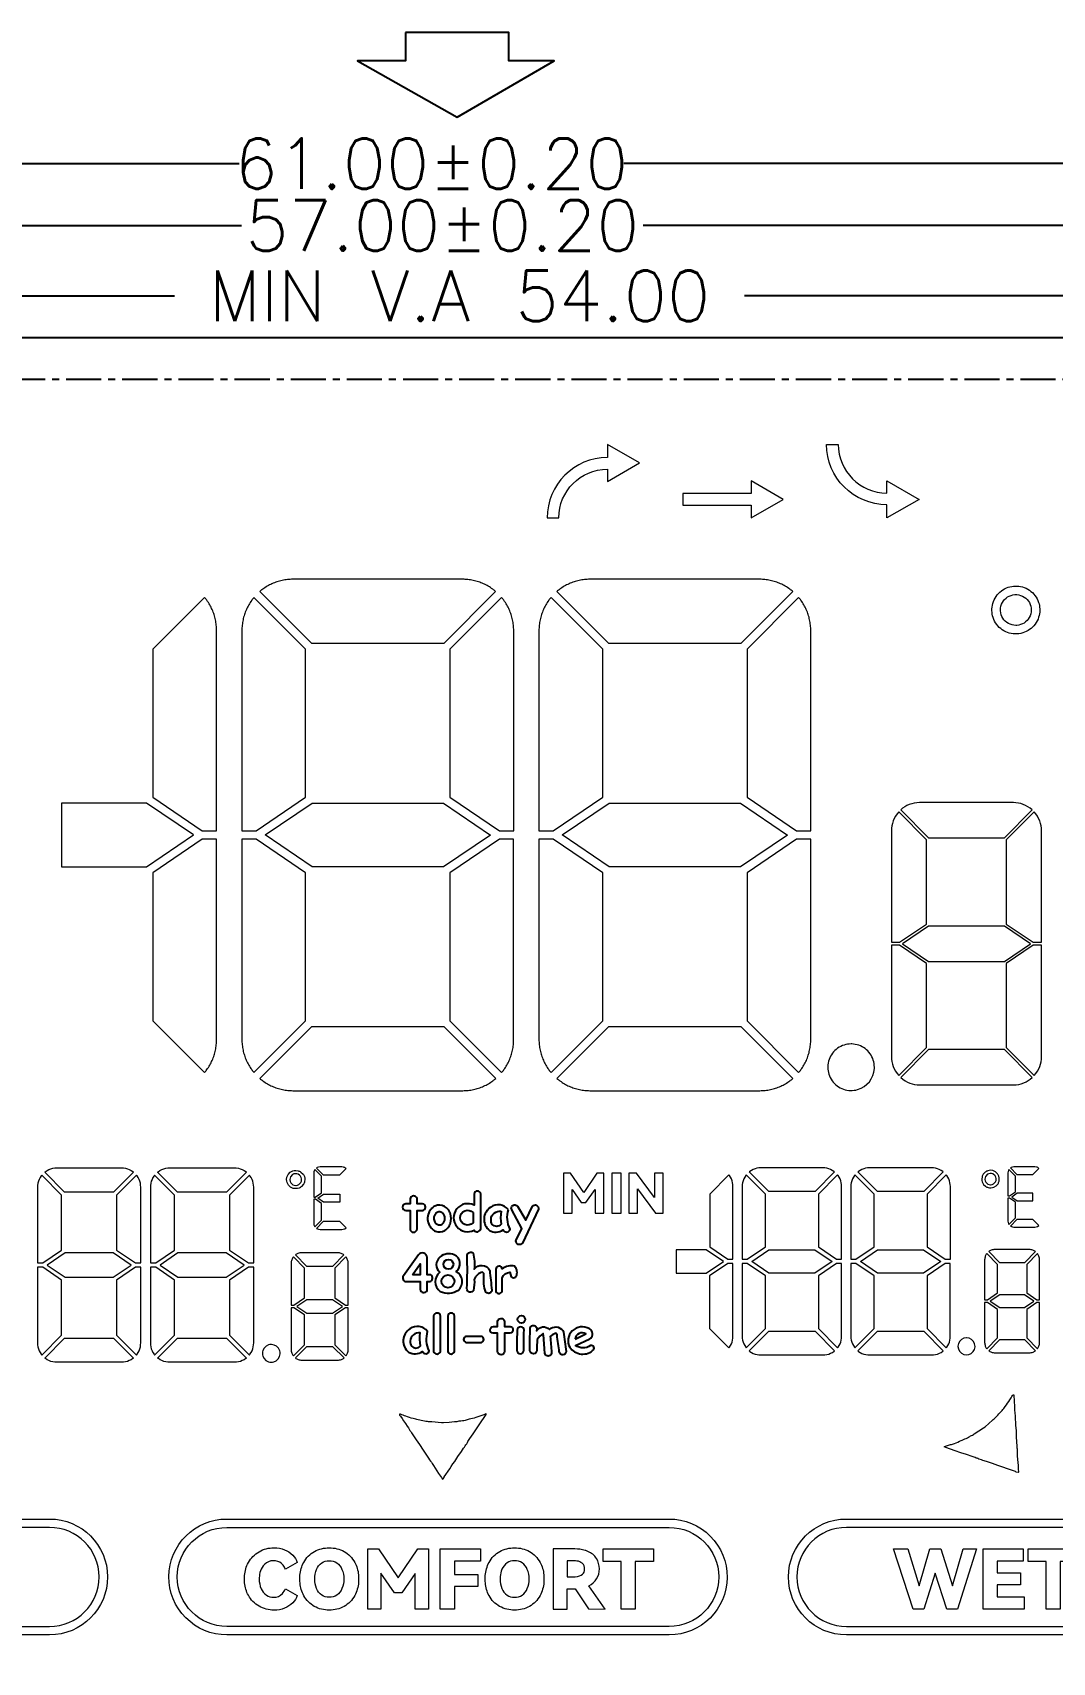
# Model space of a CAD drawing. Header units: millimetres. Extents: x 426 to 1899, y -1707 to -647.
# Drawn here: x 548.6 to 584.9, y -822.8 to -764.8 of the extents above; entities that cross this region are included whole.
import ezdxf

# ---------------------------------------------------------------- set-up
doc = ezdxf.new("R2010")
doc.units = ezdxf.units.MM
doc.linetypes.add('CENTER', pattern=[2, 1.25, -0.25, 0.25, -0.25])
for name, color, linetype in [('dim', 4, 'Continuous'), ('SPEC', 2, 'Continuous'), ('SY', 5, 'Continuous')]:
    doc.layers.add(name, color=color, linetype=linetype)
doc.styles.get("Standard").update_dxf_attribs({"font": 'txt', "bigfont": 'AllInOneBig.shx'})
doc.dimstyles.new('LCDDIM', dxfattribs={"dimtxt": 1.8, "dimasz": 1.5, "dimexe": 0.3175, "dimexo": 0.3175, "dimgap": 0.254, "dimtad": 0, "dimzin": 0, "dimdsep": 46, "dimtxsty": 'Standard', "dimcen": 0.09, "dimadec": 0, "dimazin": 0, "dimtfac": 1, "dimtofl": 0, "dimtmove": 0, "dimatfit": 0, "dimfxl": 1, "dimtolj": 1, "dimtzin": 0, "dimarcsym": 0})

# ---------------------------------------------------------------- blocks, each defined once
blk = doc.blocks.new('*D34')
at = {"layer": 'DEFPOINTS', "color": 0, "ltscale": 0.5}
for p in [(536.009, -774.14), (536.009, -778.118), (590.009, -778.118)]:
    blk.add_point(p, dxfattribs=at)
at = {"layer": 'dim', "color": 0, "lineweight": -2, "ltscale": 0.5}
for p, q in [((536.009, -777.8), (536.009, -773.823)), ((537.509, -774.14), (553.62, -774.14)), ((588.509, -774.14), (573.928, -774.14)), ((590.009, -777.8), (590.009, -773.823))]:
    blk.add_line(p, q, dxfattribs=at)
at = {"layer": 'dim', "color": 0, "ltscale": 0.5}
for points in [[(537.509, -773.89), (537.509, -774.39), (536.009, -774.14)], [(588.509, -773.89), (588.509, -774.39), (590.009, -774.14)]]:
    blk.add_solid(points, dxfattribs=at)
at = {"layer": 'dim', "color": 0, "ltscale": 0.5, "insert": (563.774, -774.14), "char_height": 1.8, "attachment_point": 5}
blk.add_mtext('\\A1;MIN V.A 54.00', dxfattribs=at)
blk = doc.blocks.new('*D35')
at = {"layer": 'DEFPOINTS', "color": 0, "ltscale": 0.5}
for p in [(534.509, -771.631), (534.509, -775.618), (591.509, -775.618)]:
    blk.add_point(p, dxfattribs=at)
at = {"layer": 'dim', "color": 0, "lineweight": -2, "ltscale": 0.5}
for p, q in [((534.509, -775.3), (534.509, -771.313)), ((591.509, -775.3), (591.509, -771.313)), ((536.009, -771.631), (556.01, -771.631)), ((590.009, -771.631), (570.318, -771.631))]:
    blk.add_line(p, q, dxfattribs=at)
at = {"layer": 'dim', "color": 0, "ltscale": 0.5}
for points in [[(536.009, -771.381), (536.009, -771.881), (534.509, -771.631)], [(590.009, -771.381), (590.009, -771.881), (591.509, -771.631)]]:
    blk.add_solid(points, dxfattribs=at)
at = {"layer": 'dim', "color": 0, "ltscale": 0.5, "insert": (563.164, -771.631), "char_height": 1.8, "attachment_point": 5}
blk.add_mtext('\\A1;57.00%%p0.20', dxfattribs=at)
blk = doc.blocks.new('*D36')
at = {"layer": 'DEFPOINTS', "color": 0, "ltscale": 0.5}
for p in [(532.509, -769.426), (593.509, -775.618), (532.509, -860.618)]:
    blk.add_point(p, dxfattribs=at)
at = {"layer": 'dim', "color": 0, "lineweight": -2, "ltscale": 0.5}
for p, q in [((532.509, -860.3), (532.509, -769.108)), ((534.009, -769.426), (555.918, -769.426)), ((592.009, -769.426), (569.626, -769.426)), ((593.509, -775.3), (593.509, -769.108))]:
    blk.add_line(p, q, dxfattribs=at)
at = {"layer": 'dim', "color": 0, "ltscale": 0.5}
for points in [[(534.009, -769.176), (534.009, -769.676), (532.509, -769.426)], [(592.009, -769.176), (592.009, -769.676), (593.509, -769.426)]]:
    blk.add_solid(points, dxfattribs=at)
at = {"layer": 'dim', "color": 0, "ltscale": 0.5, "insert": (562.772, -769.426), "char_height": 1.8, "attachment_point": 5}
blk.add_mtext('\\A1;61.00%%p0.20', dxfattribs=at)

msp = doc.modelspace()

# ---------------------------------------------------------------- linework, layer by layer
for points in [[(593.509, -775.618), (593.509, -860.618), (532.509, -860.618), (532.509, -775.618)], [(562.102, -809.036), (562.368, -808.637), (562.367, -809.036)]]:
    msp.add_lwpolyline(points, close=True)
at = {"linetype": 'CENTER'}
for points in [[(590.009, -858.118), (590.009, -778.118, 0.414214), (589.009, -777.118), (537.009, -777.118, 0.414214), (536.009, -778.118), (536.009, -858.118, 0.414214), (537.009, -859.118), (589.009, -859.118, 0.414214)], [(589.009, -777.118), (537.009, -777.118, 0.414214), (536.009, -778.118), (536.009, -858.118, 0.414214), (537.009, -859.118), (589.009, -859.118, 0.414214), (590.009, -858.118), (590.009, -778.118, 0.414214)]]:
    msp.add_lwpolyline(points, format="xyb", close=True, dxfattribs=at)
at = {"lineweight": 9}
for points in [[(566.894, -782.052), (567.309, -782.052, -0.413067), (569.041, -780.316), (569.041, -780.753), (570.186, -780.092), (569.041, -779.431), (569.041, -779.9, 0.41344)], [(578.996, -780.73), (580.142, -781.391), (578.996, -782.052), (578.996, -781.583, -0.413408), (576.849, -779.431), (577.265, -779.431, 0.413108), (578.996, -781.167)], [(563.886, -784.241), (557.835, -784.241, 0.027321), (557.643, -784.251, 0.026644), (557.454, -784.281, 0.027257), (557.269, -784.332, 0.028011), (557.09, -784.401, 0.025763), (556.92, -784.49, 0.027176), (556.76, -784.595, 0.018186), (556.661, -784.673), (558.501, -786.52), (563.221, -786.52), (565.059, -784.673, 0.017552), (564.955, -784.591, 0.026197), (564.795, -784.486, 0.025905), (564.624, -784.399, 0.026126), (564.445, -784.33, 0.025399), (564.26, -784.28, 0.027664), (564.071, -784.25, 0.025714)], [(574.469, -784.241), (568.418, -784.241, 0.027321), (568.227, -784.251, 0.026644), (568.037, -784.281, 0.027257), (567.852, -784.332, 0.028011), (567.674, -784.401, 0.025763), (567.503, -784.49, 0.027176), (567.343, -784.595, 0.018186), (567.244, -784.673), (569.084, -786.52), (573.804, -786.52), (575.643, -784.673, 0.017552), (575.539, -784.591, 0.026197), (575.378, -784.486, 0.025905), (575.208, -784.399, 0.026126), (575.029, -784.33, 0.025399), (574.844, -784.28, 0.027664), (574.654, -784.25, 0.025714)], [(583.36, -786.158, -0.08163), (583.11, -786.041, -0.080073), (582.911, -785.851, -0.081617), (582.783, -785.607, -0.150076), (582.771, -785.103, -0.081258), (582.887, -784.853, -0.080953), (583.077, -784.653, -0.080872), (583.32, -784.524, -0.151396), (583.825, -784.512, -0.081582), (584.074, -784.629, -0.079601), (584.272, -784.82, -0.080008), (584.401, -785.064, -0.136366), (584.423, -785.527, -0.081936), (584.319, -785.782, -0.083129), (584.139, -785.991, -0.082707), (583.902, -786.131, -0.082757), (583.633, -786.189, -0.081174)], [(583.327, -785.816, -0.125199), (583.128, -785.628, -0.126974), (583.045, -785.367), (583.044, -785.336, -0.126522), (583.112, -785.07, -0.126162), (583.299, -784.871, -0.126912), (583.559, -784.787, -0.126318), (583.828, -784.839, -0.125403), (584.038, -785.015, -0.126197), (584.137, -785.27), (584.141, -785.336, -0.127495), (584.072, -785.6, -0.126041), (583.884, -785.799, -0.127963), (583.624, -785.883), (583.592, -785.884, -0.126655)], [(552.849, -792.011), (554.608, -793.205), (555.118, -793.205), (555.118, -786.064, 0.025408), (555.108, -785.875, 0.026465), (555.078, -785.686, 0.027231), (555.029, -785.501, 0.026557), (554.96, -785.322, 0.028322), (554.873, -785.151, 0.027489), (554.769, -784.99, 0.019585), (554.687, -784.886), (552.849, -786.732)], [(556.019, -793.205), (556.53, -793.205), (558.289, -792.011), (558.289, -786.732), (556.449, -784.886, 0.017853), (556.368, -784.99, 0.02479), (556.263, -785.151, 0.02629), (556.177, -785.322, 0.026986), (556.108, -785.501, 0.026987), (556.059, -785.686, 0.02686), (556.029, -785.876, 0.025118), (556.019, -786.064)], [(563.432, -792.011), (565.191, -793.205), (565.702, -793.205), (565.702, -786.064, 0.025408), (565.692, -785.875, 0.026465), (565.662, -785.686, 0.027231), (565.612, -785.501, 0.026557), (565.543, -785.322, 0.028322), (565.457, -785.151, 0.027489), (565.352, -784.99, 0.019585), (565.271, -784.886), (563.432, -786.732)], [(566.602, -793.205), (567.113, -793.205), (568.872, -792.011), (568.872, -786.732), (567.033, -784.886, 0.017853), (566.951, -784.99, 0.02479), (566.847, -785.151, 0.02629), (566.76, -785.322, 0.026986), (566.692, -785.501, 0.026987), (566.642, -785.686, 0.02686), (566.612, -785.876, 0.025118), (566.602, -786.064)], [(574.016, -792.011), (575.774, -793.205), (576.285, -793.205), (576.285, -786.064, 0.025408), (576.275, -785.875, 0.026465), (576.245, -785.686, 0.027231), (576.196, -785.501, 0.026557), (576.127, -785.322, 0.028322), (576.04, -785.151, 0.027489), (575.935, -784.99, 0.019585), (575.854, -784.886), (574.016, -786.732)], [(583.504, -792.2), (580.163, -792.2, 0.094944), (579.792, -792.271, 0.088795), (579.491, -792.459), (580.485, -793.457), (583.182, -793.457), (584.176, -792.459, 0.095208), (583.853, -792.262, 0.088801)], [(579.224, -792.854, 0.089541), (579.161, -793.205), (579.161, -797.179), (579.453, -797.179), (580.414, -796.527), (580.414, -793.527), (579.42, -792.531, 0.095483)], [(583.253, -793.527), (583.253, -796.527), (584.213, -797.179), (584.506, -797.179), (584.506, -793.205, 0.089684), (584.442, -792.854, 0.09498), (584.246, -792.531)], [(552.848, -794.698), (552.848, -799.975), (554.688, -801.822, 0.019757), (554.769, -801.718, 0.027101), (554.874, -801.557, 0.026667), (554.961, -801.386, 0.025824), (555.029, -801.206, 0.025938), (555.078, -801.021, 0.028153), (555.108, -800.832, 0.026876), (555.118, -800.644), (555.118, -793.505), (554.608, -793.505)], [(556.019, -793.505), (556.019, -800.644, 0.02515), (556.029, -800.831, 0.024981), (556.059, -801.021, 0.025447), (556.108, -801.206, 0.026912), (556.176, -801.385, 0.025203), (556.263, -801.556, 0.026162), (556.367, -801.718, 0.017903), (556.449, -801.822), (558.289, -799.976), (558.289, -794.697), (556.53, -793.505)], [(563.431, -794.698), (563.431, -799.975), (565.271, -801.822, 0.019757), (565.353, -801.718, 0.027101), (565.457, -801.557, 0.026667), (565.544, -801.386, 0.025824), (565.613, -801.206, 0.025938), (565.662, -801.021, 0.028153), (565.691, -800.832, 0.026876), (565.701, -800.644), (565.701, -793.505), (565.191, -793.505)], [(566.602, -793.505), (566.602, -800.644, 0.02515), (566.613, -800.831, 0.024981), (566.642, -801.021, 0.025447), (566.692, -801.206, 0.026912), (566.76, -801.385, 0.025203), (566.846, -801.556, 0.026162), (566.951, -801.718, 0.017903), (567.033, -801.822), (568.872, -799.976), (568.872, -794.697), (567.113, -793.505)], [(574.015, -794.698), (574.015, -799.975), (575.854, -801.822, 0.019757), (575.936, -801.718, 0.027101), (576.041, -801.557, 0.026667), (576.128, -801.386, 0.025824), (576.196, -801.206, 0.025938), (576.245, -801.021, 0.028153), (576.275, -800.832, 0.026876), (576.285, -800.644), (576.285, -793.505), (575.775, -793.505)], [(580.414, -800.931), (580.414, -797.932), (579.453, -797.28), (579.161, -797.28), (579.161, -801.254, 0.088634), (579.224, -801.606, 0.095236), (579.421, -801.928)], [(583.252, -797.932), (583.252, -800.931), (584.246, -801.929, 0.094839), (584.443, -801.606, 0.089757), (584.506, -801.255), (584.506, -797.28), (584.214, -797.28)], [(563.22, -800.188), (558.501, -800.188), (556.661, -802.035, 0.01891), (556.765, -802.117, 0.026847), (556.926, -802.222, 0.026374), (557.096, -802.31, 0.026795), (557.275, -802.378, 0.026623), (557.461, -802.428, 0.027946), (557.65, -802.457, 0.025787), (557.835, -802.467), (563.886, -802.467, 0.026316), (564.077, -802.457, 0.026494), (564.267, -802.426, 0.027008), (564.452, -802.376, 0.025008), (564.63, -802.307, 0.02514), (564.801, -802.219, 0.025766), (564.961, -802.113, 0.017949), (565.06, -802.035)], [(573.803, -800.188), (569.085, -800.188), (567.244, -802.035, 0.01891), (567.349, -802.117, 0.026847), (567.509, -802.222, 0.026374), (567.68, -802.31, 0.026795), (567.859, -802.378, 0.026623), (568.044, -802.428, 0.027946), (568.233, -802.457, 0.025787), (568.418, -802.467), (574.469, -802.467, 0.026316), (574.661, -802.457, 0.026494), (574.85, -802.426, 0.027008), (575.035, -802.376, 0.025008), (575.214, -802.307, 0.02514), (575.384, -802.219, 0.025766), (575.544, -802.113, 0.017949), (575.643, -802.035)], [(577.047, -802.111, 0.076399), (577.225, -802.294, 0.077444), (577.45, -802.414, 0.07804), (577.701, -802.46, 0.077401), (577.954, -802.428, 0.318803), (578.551, -801.675), (578.552, -801.631, 0.077611), (578.513, -801.379, 0.078406), (578.399, -801.151, 0.076189), (578.221, -800.968, 0.077549), (577.996, -800.848, 0.07786), (577.745, -800.803), (577.723, -800.802, 0.076626), (577.471, -800.841, 0.077451), (577.243, -800.955, 0.077099), (577.06, -801.133, 0.15703), (576.894, -801.609), (576.894, -801.631, 0.077793), (576.933, -801.883, 0.07741)], [(583.182, -801.003), (580.485, -801.003), (579.491, -802, 0.094306), (579.814, -802.197, 0.089513), (580.163, -802.26), (583.504, -802.26, 0.095674), (583.875, -802.188, 0.089488), (584.176, -802)], [(557.953, -805.959, -0.082009), (557.849, -805.948, -0.081073), (557.754, -805.903), (557.679, -805.831, -0.081171), (557.63, -805.738, -0.079694), (557.613, -805.635), (557.625, -805.547, -0.078834), (557.669, -805.452), (557.741, -805.376, -0.083468), (557.834, -805.327, -0.079697), (557.937, -805.31), (558.026, -805.322, -0.080986), (558.12, -805.367), (558.196, -805.439, -0.083653), (558.244, -805.532, -0.082016), (558.261, -805.635), (558.253, -805.708, -0.082353), (558.213, -805.805), (558.145, -805.884, -0.078936), (558.055, -805.938, -0.082915)], [(557.924, -805.426, 0.128274), (557.826, -805.459), (557.754, -805.534, 0.125806), (557.729, -805.635), (557.729, -805.647, 0.12592), (557.761, -805.746), (557.836, -805.818, 0.129086), (557.937, -805.844), (557.949, -805.843, 0.126203), (558.048, -805.812), (558.12, -805.736, 0.126697), (558.146, -805.635), (558.144, -805.61, 0.257218), (558.027, -805.447, 0.127031)], [(558.62, -805.281), (558.604, -805.305, 0.117487), (558.58, -805.407), (558.58, -806.259), (558.635, -806.259), (558.858, -806.108), (558.858, -805.519)], [(558.802, -805.183, 0.120143), (558.701, -805.208), (558.677, -805.224), (558.914, -805.462), (559.509, -805.462), (559.728, -805.241, 0.116457), (559.637, -805.191), (559.58, -805.183)], [(582.957, -805.782, 0.079238), (582.995, -805.688), (583.003, -805.618, 0.080169), (582.987, -805.519, 0.082396), (582.94, -805.429), (582.867, -805.36, 0.085015), (582.776, -805.317), (582.691, -805.305, 0.08031), (582.591, -805.321, 0.082999), (582.503, -805.369), (582.433, -805.442, 0.081037), (582.39, -805.533), (582.379, -805.618, 0.16493), (582.442, -805.807), (582.515, -805.876, 0.083555), (582.606, -805.919, 0.081971), (582.706, -805.93, 0.08018), (582.805, -805.909), (582.891, -805.858)], [(582.867, -805.715, 0.12679), (582.892, -805.618), (582.89, -805.594, 0.126096), (582.854, -805.501), (582.777, -805.437, 0.129416), (582.679, -805.417, 0.130383), (582.584, -805.448), (582.515, -805.521, 0.12827), (582.49, -805.618), (582.491, -805.63, 0.12403), (582.521, -805.725), (582.594, -805.794, 0.126237), (582.691, -805.819), (582.703, -805.819, 0.12826), (582.798, -805.788)], [(583.347, -805.279), (583.333, -805.301, 0.11892), (583.309, -805.398), (583.309, -806.217), (583.362, -806.217), (583.577, -806.072), (583.577, -805.509)], [(583.633, -805.452), (584.203, -805.452), (584.415, -805.239, 0.117174), (584.327, -805.191), (584.271, -805.184), (583.523, -805.184, 0.11964), (583.426, -805.207), (583.404, -805.222)], [(558.636, -806.339), (558.58, -806.339), (558.58, -807.191, 0.117969), (558.604, -807.292), (558.621, -807.317), (558.858, -807.078), (558.858, -806.489)], [(583.363, -806.297), (583.309, -806.297), (583.309, -807.115, 0.119356), (583.333, -807.212), (583.348, -807.235), (583.577, -807.005), (583.577, -806.442)], [(557.797, -808.494, 0.089129), (557.773, -808.628), (557.773, -810.108), (557.875, -810.108), (558.25, -809.853), (558.25, -808.794), (557.852, -808.395, 0.073408)], [(559.425, -808.245), (558.154, -808.245, 0.0956), (558.013, -808.272, 0.06911), (557.923, -808.324), (558.32, -808.723), (559.259, -808.723), (559.656, -808.324, 0.075127), (559.558, -808.269, 0.08926)], [(559.727, -808.395), (559.329, -808.794), (559.329, -809.853), (559.704, -810.108), (559.806, -810.108), (559.806, -808.627, 0.089517), (559.782, -808.494, 0.073538)], [(582.504, -808.369, 0.08813), (582.481, -808.498), (582.481, -809.92), (582.578, -809.92), (582.939, -809.675), (582.939, -808.66), (582.555, -808.275, 0.072811)], [(582.847, -808.13, 0.095573), (582.712, -808.156, 0.067244), (582.626, -808.204), (583.01, -808.59), (583.907, -808.59), (584.291, -808.204, 0.073308), (584.197, -808.153, 0.089133), (584.07, -808.13)], [(584.362, -808.275), (583.978, -808.661), (583.978, -809.675), (584.339, -809.92), (584.436, -809.92), (584.436, -808.498, 0.088784), (584.413, -808.369, 0.071034)], [(557.773, -811.688, 0.090601), (557.798, -811.822, 0.076016), (557.852, -811.92), (558.25, -811.521), (558.25, -810.462), (557.875, -810.208), (557.773, -810.208)], [(559.806, -810.208), (559.704, -810.208), (559.329, -810.462), (559.329, -811.521), (559.727, -811.921, 0.072569), (559.782, -811.822, 0.088893), (559.806, -811.688)], [(582.481, -811.442, 0.088485), (582.504, -811.571, 0.07408), (582.556, -811.665), (582.939, -811.28), (582.939, -810.265), (582.578, -810.02), (582.481, -810.02)], [(584.436, -810.02), (584.339, -810.02), (583.978, -810.265), (583.978, -811.279), (584.362, -811.665, 0.071483), (584.413, -811.571, 0.090542), (584.436, -811.443)], [(583.009, -811.351), (582.626, -811.736, 0.072025), (582.72, -811.787, 0.091215), (582.847, -811.811), (584.07, -811.811, 0.095607), (584.206, -811.784, 0.067799), (584.291, -811.736), (583.908, -811.351)], [(556.81, -812.014), (556.877, -812.083), (556.963, -812.129, 0.078184), (557.058, -812.147, 0.076273), (557.155, -812.134), (557.242, -812.093), (557.314, -812.028), (557.361, -811.943, 0.078228), (557.381, -811.848), (557.382, -811.831, 0.076944), (557.367, -811.735), (557.324, -811.649), (557.256, -811.579), (557.17, -811.534, 0.07903), (557.075, -811.516), (557.067, -811.516, 0.075511), (556.971, -811.531), (556.884, -811.574), (556.815, -811.642), (556.769, -811.727, 0.078105), (556.751, -811.823), (556.751, -811.831, 0.07738), (556.766, -811.927)], [(559.259, -811.593), (558.32, -811.593), (557.923, -811.991, 0.073691), (558.022, -812.046, 0.090133), (558.155, -812.07), (559.425, -812.07, 0.095682), (559.566, -812.043, 0.070553), (559.657, -811.992)], [(583.258, -815.932), (583.167, -815.898), (583.06, -815.863), (582.953, -815.828), (582.763, -815.758), (582.552, -815.689), (582.419, -815.643, -0.012603), (582.233, -815.58), (582.209, -815.571), (582.184, -815.561, 0.016454), (582.037, -815.501), (581.837, -815.44), (581.636, -815.371), (581.436, -815.301), (581.266, -815.24), (581.095, -815.18), (581.038, -815.165), (581.047, -815.147), (581.123, -815.125), (581.267, -815.084, 0.0165), (581.411, -815.038, 0.016149), (581.641, -814.939), (581.674, -814.925), (581.779, -814.882, 0.053239), (581.949, -814.788), (581.977, -814.775, 0.024882), (582.111, -814.702), (582.276, -814.595), (582.441, -814.487), (582.495, -814.444), (582.759, -814.213, 0.01094), (582.875, -814.109), (582.95, -814.029, 0.010989), (583.1, -813.862, 0.016917), (583.214, -813.718, 0.014374), (583.378, -813.492, 0.009566), (583.478, -813.326), (583.513, -813.297), (583.525, -813.325), (583.525, -813.374), (583.53, -813.474), (583.535, -813.574), (583.54, -813.687), (583.545, -813.799), (583.548, -813.879, -0.012418), (583.57, -814.086), (583.581, -814.388), (583.598, -814.593), (583.604, -814.713), (583.609, -814.832), (583.615, -814.96), (583.631, -815.166, -0.009513), (583.636, -815.307, 0.012026), (583.642, -815.49), (583.664, -815.715), (583.672, -815.829), (583.679, -815.942), (583.685, -816.06), (583.672, -816.075), (583.603, -816.059), (583.58, -816.042)], [(563.133, -814.3), (562.783, -814.276, -0.009552), (562.628, -814.262, -0.01747), (562.52, -814.244, -0.010233), (562.299, -814.201, -0.016111), (562.122, -814.154, -0.012399), (561.855, -814.073, -0.008846), (561.674, -814.001), (561.629, -814), (561.636, -814.028), (561.666, -814.068), (561.723, -814.151), (561.779, -814.233), (561.843, -814.326), (561.906, -814.419), (561.952, -814.484, 0.010945), (562.06, -814.663), (562.233, -814.911), (562.343, -815.084), (562.478, -815.282), (562.55, -815.387), (562.662, -815.562), (562.702, -815.62), (562.743, -815.677, -0.013083), (562.849, -815.826), (562.967, -816.019), (563.029, -816.115), (563.092, -816.21), (563.125, -816.259), (563.158, -816.307), (563.177, -816.311), (563.222, -816.257), (563.231, -816.229), (563.422, -815.947), (563.473, -815.865), (563.538, -815.773), (563.602, -815.681), (563.711, -815.511), (563.838, -815.328), (563.917, -815.211, 0.012358), (564.027, -815.049), (564.041, -815.027), (564.054, -815.004, -0.016332), (564.136, -814.867), (564.197, -814.783), (564.259, -814.698), (564.377, -814.522), (564.494, -814.346), (564.694, -814.044), (564.73, -813.997), (564.712, -813.988), (564.639, -814.017), (564.499, -814.07, -0.017165), (564.356, -814.12, -0.016512), (564.113, -814.181), (564.078, -814.19), (563.968, -814.218, -0.052947), (563.776, -814.246), (563.746, -814.252, -0.025263), (563.595, -814.275), (563.398, -814.289), (563.202, -814.302)]]:
    msp.add_lwpolyline(points, format="xyb", close=True, dxfattribs=at)
for points in [[(574.159, -781.185), (571.731, -781.185), (571.731, -781.597), (574.159, -781.597), (574.159, -782.052), (575.304, -781.391), (574.159, -780.73)], [(552.616, -792.216), (549.597, -792.216), (549.597, -794.493), (552.615, -794.493), (554.294, -793.354)], [(563.198, -794.493), (558.522, -794.493), (556.843, -793.354), (558.522, -792.216), (563.199, -792.216), (564.878, -793.355)], [(573.782, -794.493), (569.106, -794.493), (567.426, -793.354), (569.105, -792.216), (573.783, -792.216), (575.461, -793.355)], [(583.182, -796.601), (580.485, -796.601), (579.558, -797.23), (580.485, -797.859), (583.182, -797.859), (584.109, -797.23)], [(548.734, -808.609), (548.923, -808.609), (549.597, -808.152), (549.597, -806.192), (548.887, -805.479), (548.867, -805.504), (548.827, -805.565), (548.794, -805.63), (548.768, -805.698), (548.749, -805.768), (548.738, -805.841), (548.734, -805.912)], [(551.447, -806.085), (549.703, -806.085), (548.993, -805.372), (549.016, -805.354), (549.077, -805.314), (549.142, -805.28), (549.209, -805.254), (549.28, -805.235), (549.352, -805.223), (549.424, -805.219), (551.725, -805.219), (551.795, -805.223), (551.868, -805.234), (551.938, -805.253), (552.006, -805.279), (552.071, -805.312), (552.132, -805.352), (552.157, -805.372)], [(551.553, -808.152), (552.227, -808.609), (552.416, -808.609), (552.416, -805.912), (552.412, -805.84), (552.401, -805.768), (552.382, -805.698), (552.356, -805.63), (552.323, -805.565), (552.283, -805.504), (552.263, -805.479), (551.553, -806.192)], [(552.758, -808.609), (552.947, -808.609), (553.621, -808.152), (553.621, -806.192), (552.911, -805.479), (552.891, -805.504), (552.851, -805.565), (552.818, -805.63), (552.792, -805.698), (552.773, -805.768), (552.762, -805.841), (552.758, -805.912)], [(555.471, -806.085), (553.727, -806.085), (553.017, -805.372), (553.04, -805.354), (553.101, -805.314), (553.166, -805.28), (553.233, -805.254), (553.304, -805.235), (553.376, -805.223), (553.449, -805.219), (555.749, -805.219), (555.82, -805.223), (555.892, -805.234), (555.962, -805.253), (556.03, -805.279), (556.095, -805.312), (556.156, -805.352), (556.181, -805.372)], [(555.577, -808.152), (556.251, -808.609), (556.44, -808.609), (556.44, -805.912), (556.436, -805.84), (556.425, -805.768), (556.406, -805.698), (556.38, -805.63), (556.347, -805.565), (556.307, -805.504), (556.287, -805.479), (555.577, -806.192)], [(568.198, -806.097), (567.729, -805.41), (567.472, -805.41), (567.472, -806.835), (567.784, -806.835), (567.784, -805.986), (568.109, -806.449), (568.278, -806.449), (568.599, -805.99), (568.599, -806.835), (568.915, -806.835), (568.915, -805.41), (568.664, -805.41)], [(569.193, -806.835), (569.526, -806.835), (569.526, -805.41), (569.193, -805.41)], [(569.807, -806.835), (570.11, -806.835), (570.11, -805.968), (570.757, -806.835), (571.023, -806.835), (571.023, -805.41), (570.72, -805.41), (570.72, -806.274), (570.073, -805.41), (569.807, -805.41)], [(572.684, -808.036), (573.333, -808.477), (573.514, -808.477), (573.514, -805.885), (573.51, -805.816), (573.5, -805.746), (573.481, -805.679), (573.456, -805.613), (573.424, -805.551), (573.386, -805.492), (573.368, -805.47), (572.684, -806.158)], [(573.843, -808.477), (574.024, -808.477), (574.674, -808.036), (574.674, -806.158), (573.989, -805.47), (573.971, -805.492), (573.933, -805.551), (573.901, -805.613), (573.876, -805.679), (573.858, -805.747), (573.847, -805.816), (573.843, -805.885)], [(576.722, -805.218), (574.508, -805.218), (574.438, -805.221), (574.369, -805.233), (574.301, -805.251), (574.236, -805.277), (574.173, -805.309), (574.115, -805.347), (574.095, -805.364), (574.78, -806.051), (576.45, -806.051), (577.135, -805.364), (577.113, -805.346), (577.054, -805.307), (576.992, -805.276), (576.927, -805.25), (576.859, -805.232), (576.79, -805.221)], [(576.556, -808.036), (577.206, -808.477), (577.386, -808.477), (577.386, -805.885), (577.382, -805.816), (577.372, -805.746), (577.354, -805.679), (577.328, -805.613), (577.297, -805.551), (577.258, -805.492), (577.241, -805.47), (576.556, -806.158)], [(577.716, -808.477), (577.896, -808.477), (578.546, -808.036), (578.546, -806.158), (577.861, -805.47), (577.843, -805.492), (577.805, -805.551), (577.774, -805.613), (577.748, -805.679), (577.73, -805.747), (577.719, -805.816), (577.716, -805.885)], [(580.594, -805.218), (578.38, -805.218), (578.31, -805.221), (578.241, -805.233), (578.173, -805.251), (578.108, -805.277), (578.045, -805.309), (577.987, -805.347), (577.967, -805.364), (578.652, -806.051), (580.322, -806.051), (581.007, -805.364), (580.985, -805.346), (580.927, -805.307), (580.864, -805.276), (580.799, -805.25), (580.731, -805.232), (580.662, -805.221)], [(580.428, -808.036), (581.078, -808.477), (581.259, -808.477), (581.259, -805.885), (581.255, -805.816), (581.244, -805.746), (581.226, -805.679), (581.201, -805.613), (581.169, -805.551), (581.131, -805.492), (581.113, -805.47), (580.428, -806.158)], [(551.432, -808.251), (549.718, -808.251), (549.079, -808.684), (549.718, -809.117), (551.432, -809.117), (552.071, -808.684)], [(555.457, -808.251), (553.742, -808.251), (553.104, -808.684), (553.742, -809.117), (555.456, -809.117), (556.095, -808.684)], [(572.563, -808.136), (571.494, -808.136), (571.494, -808.969), (572.562, -808.969), (573.177, -808.552)], [(576.434, -808.969), (574.795, -808.969), (574.181, -808.552), (574.795, -808.136), (576.435, -808.136), (577.049, -808.552)], [(580.307, -808.969), (578.668, -808.969), (578.053, -808.552), (578.667, -808.136), (580.307, -808.136), (580.921, -808.552)], [(548.734, -808.759), (548.734, -811.456), (548.738, -811.527), (548.749, -811.599), (548.768, -811.67), (548.794, -811.738), (548.827, -811.803), (548.866, -811.864), (548.887, -811.889), (549.597, -811.177), (549.597, -809.217), (548.923, -808.759)], [(551.553, -809.217), (551.553, -811.176), (552.263, -811.889), (552.283, -811.864), (552.323, -811.803), (552.356, -811.738), (552.382, -811.67), (552.401, -811.599), (552.412, -811.528), (552.416, -811.456), (552.416, -808.759), (552.227, -808.759)], [(552.758, -808.759), (552.758, -811.456), (552.762, -811.527), (552.774, -811.599), (552.792, -811.67), (552.818, -811.738), (552.851, -811.803), (552.891, -811.864), (552.911, -811.889), (553.621, -811.177), (553.621, -809.217), (552.947, -808.759)], [(555.577, -809.217), (555.577, -811.176), (556.287, -811.889), (556.307, -811.864), (556.347, -811.803), (556.38, -811.738), (556.406, -811.67), (556.425, -811.599), (556.436, -811.528), (556.44, -811.456), (556.44, -808.759), (556.252, -808.759)], [(572.683, -809.068), (572.683, -810.946), (573.369, -811.634), (573.386, -811.612), (573.424, -811.553), (573.456, -811.491), (573.481, -811.425), (573.499, -811.358), (573.51, -811.288), (573.514, -811.219), (573.514, -808.627), (573.333, -808.627)], [(573.844, -808.627), (573.844, -811.219), (573.847, -811.288), (573.858, -811.357), (573.876, -811.425), (573.901, -811.491), (573.933, -811.553), (573.971, -811.612), (573.989, -811.634), (574.674, -810.946), (574.674, -809.068), (574.024, -808.627)], [(576.556, -809.068), (576.556, -810.946), (577.241, -811.634), (577.259, -811.612), (577.297, -811.553), (577.329, -811.491), (577.354, -811.425), (577.372, -811.358), (577.383, -811.288), (577.386, -811.219), (577.386, -808.627), (577.206, -808.627)], [(577.716, -808.627), (577.716, -811.219), (577.719, -811.288), (577.73, -811.357), (577.748, -811.425), (577.773, -811.491), (577.805, -811.553), (577.843, -811.612), (577.861, -811.634), (578.546, -810.946), (578.546, -809.068), (577.896, -808.627)], [(580.428, -809.068), (580.428, -810.946), (581.113, -811.634), (581.131, -811.612), (581.169, -811.553), (581.201, -811.491), (581.226, -811.425), (581.244, -811.358), (581.255, -811.288), (581.258, -811.219), (581.258, -808.627), (581.078, -808.627)], [(583.896, -809.74), (583.021, -809.74), (582.682, -809.97), (583.022, -810.2), (583.896, -810.2), (584.235, -809.97)], [(559.247, -809.919), (558.331, -809.919), (557.979, -810.158), (558.332, -810.397), (559.247, -810.397), (559.6, -810.158)], [(551.725, -812.149), (549.425, -812.149), (549.354, -812.145), (549.282, -812.134), (549.212, -812.116), (549.144, -812.089), (549.079, -812.056), (549.018, -812.016), (548.993, -811.996), (549.703, -811.283), (551.447, -811.283), (552.157, -811.996), (552.134, -812.015), (552.073, -812.055), (552.008, -812.088), (551.941, -812.115), (551.87, -812.133), (551.798, -812.145)], [(555.749, -812.149), (553.449, -812.149), (553.379, -812.145), (553.307, -812.134), (553.236, -812.116), (553.168, -812.089), (553.103, -812.056), (553.042, -812.016), (553.017, -811.996), (553.727, -811.283), (555.471, -811.283), (556.181, -811.996), (556.158, -812.015), (556.097, -812.055), (556.033, -812.088), (555.965, -812.115), (555.894, -812.133), (555.822, -812.145)], [(576.45, -811.052), (574.78, -811.052), (574.094, -811.74), (574.116, -811.758), (574.175, -811.797), (574.238, -811.829), (574.303, -811.854), (574.371, -811.872), (574.44, -811.883), (574.508, -811.886), (576.722, -811.886), (576.792, -811.882), (576.861, -811.872), (576.929, -811.853), (576.994, -811.828), (577.056, -811.795), (577.115, -811.757), (577.135, -811.74)], [(580.322, -811.052), (578.652, -811.052), (577.967, -811.74), (577.989, -811.758), (578.048, -811.797), (578.11, -811.829), (578.175, -811.854), (578.243, -811.872), (578.313, -811.883), (578.38, -811.886), (580.594, -811.886), (580.664, -811.882), (580.733, -811.872), (580.801, -811.853), (580.867, -811.828), (580.929, -811.795), (580.988, -811.757), (581.008, -811.74)], [(581.587, -811.756), (581.653, -811.823), (581.735, -811.867), (581.827, -811.884), (581.919, -811.872), (582.004, -811.832), (582.072, -811.769), (582.118, -811.688), (582.138, -811.597), (582.138, -811.58), (582.124, -811.488), (582.082, -811.404), (582.017, -811.338), (581.934, -811.294), (581.843, -811.277), (581.835, -811.277), (581.743, -811.292), (581.659, -811.333), (581.592, -811.398), (581.548, -811.481), (581.531, -811.572), (581.531, -811.58), (581.545, -811.673)]]:
    msp.add_lwpolyline(points, close=True, dxfattribs=at)
at = {"color": 3, "lineweight": 9}
for points in [[(559.508, -806.159), (559.508, -806.438), (558.925, -806.438), (558.719, -806.299), (558.925, -806.159)], [(583.644, -806.391), (584.203, -806.391), (584.203, -806.123), (583.644, -806.123), (583.446, -806.257)]]:
    msp.add_lwpolyline(points, close=True, dxfattribs=at)
for points in [[(562.259, -807.392), (562.259, -806.739), (562.452, -806.739, 0.367048), (562.559, -806.631), (562.559, -806.612, 0.350394), (562.458, -806.505), (562.259, -806.505), (562.259, -806.308, 0.788369), (562.01, -806.328), (562.01, -806.505), (561.865, -806.505, 0.991984), (561.855, -806.739), (562.01, -806.739), (562.01, -807.389, 1)], [(564.527, -806.151, 0.900928), (564.291, -806.151), (564.291, -806.549, 1.636753), (564.292, -807.441), (564.292, -807.443, 0.681576), (564.527, -807.387)], [(562.897, -806.58, 0.105112), (562.759, -806.685, 0.085807), (562.673, -806.827, 0.221046), (562.701, -807.28, 0.08066), (562.793, -807.397, 0.085831), (562.91, -807.473, 0.241319), (563.247, -807.449, 0.094833), (563.369, -807.34, 0.086303), (563.447, -807.189, 0.154375), (563.448, -806.862, 0.097654), (563.357, -806.693, 0.09144), (563.239, -806.594, 0.243816)], [(562.972, -806.81, 0.115871), (562.902, -806.872, 0.105998), (562.861, -806.966, 0.1529), (562.876, -807.124, 0.134878), (562.949, -807.216, 0.158408), (563.055, -807.251, 0.143414), (563.151, -807.223, 0.111414), (563.216, -807.156, 0.107898), (563.252, -807.055, 0.123391), (563.237, -806.927, 0.110702), (563.182, -806.842, 0.11716), (563.106, -806.797, 0.199405)], [(564.253, -806.811), (564.253, -807.179, -2.472369)], [(565.513, -806.712, 0.413992), (564.883, -806.621, 0.514755), (564.836, -807.45, 0.275359), (565.325, -807.428, 0.749237), (565.573, -807.398, -0.191097)], [(565.25, -806.761, 0.066691), (565.255, -807.23, -0.446838), (564.936, -807.235, -0.151044), (564.894, -807.057, -0.450567)], [(566.582, -806.693), (566.013, -807.899, -0.788186), (565.783, -807.816), (565.992, -807.378), (565.63, -806.717, -0.938973), (565.833, -806.589), (566.13, -807.088), (566.368, -806.586, -0.807874)], [(562.75, -809.036), (562.615, -809.036), (562.615, -808.419, 0.729717), (562.307, -808.32), (561.775, -809.065, 0.609951), (561.881, -809.271), (562.367, -809.271), (562.367, -809.544, 0.754649), (562.615, -809.584), (562.615, -809.271), (562.717, -809.271, 0.652918)], [(563.733, -809.573, 0.528266), (563.654, -808.917, 0.56878), (563.581, -808.315, 0.273782), (563.079, -808.395, 0.475766), (563.07, -808.937, 0.503083), (563.084, -809.62, 0.264434)], [(564.268, -809.585, -0.802419), (564.036, -809.519, 0.017782), (564.044, -808.331, -0.582383), (564.256, -808.255, -0.099963), (564.292, -808.825, -0.553731), (564.849, -808.873, 0.014353), (564.929, -809.577, -0.634052), (564.714, -809.654, -0.100112), (564.643, -809.351), (564.635, -808.985), (564.589, -808.936, 0.272456), (564.299, -809.198, -0.067866)], [(565.791, -809.091, 0.298532), (565.739, -808.726, 0.223775), (565.295, -808.819, 0.936168), (565.064, -808.834), (565.071, -809.628, 0.798724), (565.296, -809.579), (565.295, -809.133, -0.249831), (565.562, -808.933), (565.607, -809.097, 0.41567)], [(561.959, -811.787, 0.275359), (562.448, -811.764, 0.749237), (562.696, -811.735, -0.191097), (562.636, -811.049, 0.413992), (562.007, -810.958, 0.514755)], [(563.094, -810.504, 0.91238), (562.85, -810.504), (562.85, -811.764, 0.732313), (563.094, -811.764)], [(563.35, -811.764, 0.732313), (563.594, -811.764), (563.594, -810.504, 0.91238), (563.35, -810.504)], [(565.375, -811.76, -0.985324), (565.127, -811.76), (565.127, -811.107), (564.972, -811.107, -0.991984), (564.981, -810.873), (565.127, -810.873), (565.127, -810.696, -0.788369), (565.375, -810.676), (565.375, -810.873), (565.575, -810.873, -0.895378), (565.568, -811.107), (565.375, -811.107)], [(565.812, -811.399), (565.818, -811.719, 0.995214), (566.064, -811.719, -0.030251), (566.074, -811.007, 0.983943), (565.83, -811.005)], [(566.534, -811.338, -0.001632), (566.527, -811.728, -0.981298), (566.28, -811.728, -0.017879), (566.293, -810.933, -0.670804), (566.487, -810.87, -0.274275), (566.518, -811.03, -0.515787), (566.972, -810.979, -0.457509), (567.447, -811.017, -0.114733), (567.471, -811.071, -0.016393), (567.57, -811.767, -0.87868), (567.327, -811.784, -0.002298), (567.245, -811.175), (567.204, -811.115, 0.083253), (567.005, -811.225, -0.004413), (567.052, -811.794, -1.068909), (566.808, -811.794, 0.004029), (566.756, -811.122, 0.088987)], [(568.458, -810.996, 0.752915), (567.666, -811.55, 0.476585), (568.515, -811.733, 0.888189), (568.438, -811.551, -0.323246), (567.904, -811.548), (568.41, -811.315, 0.471088)], [(562.017, -811.394, 0.151044), (562.06, -811.572, 0.446838), (562.379, -811.567, -0.066691), (562.373, -811.097, 0.450567)], [(564.002, -811.439), (564.553, -811.439, 0.763453), (564.553, -811.223), (564.002, -811.223, 0.766934)], [(567.887, -811.323), (568.277, -811.137, 0.546359)]]:
    msp.add_lwpolyline(points, format="xyb", close=True)
at = {"color": 1, "lineweight": 9}
for points in [[(558.914, -807.135), (558.676, -807.375, 0.092798), (558.747, -807.407), (558.802, -807.414), (559.58, -807.414, 0.120126), (559.681, -807.389), (559.728, -807.356), (559.508, -807.135)], [(583.403, -807.293, 0.091232), (583.471, -807.323), (583.523, -807.33), (584.271, -807.33, 0.119702), (584.369, -807.306), (584.415, -807.275), (584.203, -807.061), (583.633, -807.061)]]:
    msp.add_lwpolyline(points, format="xyb", close=True, dxfattribs=at)
for centre, radius in [((563.377, -808.655), 0.175), ((563.359, -809.262), 0.23), ((565.976, -810.617), 0.133)]:
    msp.add_circle(centre, radius)
at = {"layer": 'SPEC'}
msp.add_lwpolyline([(561.846, -764.755), (561.846, -765.766), (560.135, -765.766), (563.694, -767.764), (567.144, -765.766), (565.532, -765.766), (565.532, -764.755)], close=True, dxfattribs=at)
at = {"layer": 'SY', "color": 1, "lineweight": 9}
msp.add_lwpolyline([(549.168, -821.864), (536.901, -821.864), (536.901, -821.564), (549.168, -821.564, 1), (549.168, -818.034), (536.901, -818.034), (536.901, -817.734), (549.168, -817.734, -1)], format="xyb", close=True, dxfattribs=at)
at = {"layer": 'SY', "color": 3, "lineweight": 9}
for points in [[(571.242, -821.865), (555.483, -821.865, -0.415345), (553.418, -819.786, -0.411519), (555.483, -817.734), (571.242, -817.734, -0.415327), (573.306, -819.813, -0.41153)], [(571.241, -818.034, -1), (571.241, -821.564), (555.483, -821.564, -1), (555.483, -818.034)], [(557.57, -820.218), (557.989, -820.464, -0.114), (557.828, -820.723, -0.105655), (557.542, -820.911, -0.099293), (557.16, -820.982, -0.13284), (556.631, -820.844, -0.139351), (556.25, -820.454, -0.103564), (556.117, -820.011, -0.04434), (556.115, -819.748, -0.107023), (556.25, -819.287, -0.138225), (556.631, -818.898, -0.132734), (557.16, -818.76, -0.096966), (557.542, -818.83, -0.10464), (557.828, -819.019, -0.112071), (557.989, -819.278), (557.57, -819.524, 0.066841), (557.484, -819.377, 0.197697), (557.219, -819.225, 0.186563), (556.89, -819.297, 0.14103), (556.705, -819.523, 0.087502), (556.641, -819.773, 0.023127), (556.637, -819.87, 0.107469), (556.705, -820.218, 0.13875), (556.89, -820.445, 0.153093), (557.149, -820.522, 0.217231), (557.461, -820.391, 0.086444)], [(558.599, -820.849, -0.140575), (558.226, -820.471, -0.106661), (558.089, -820.015, -0.044142), (558.088, -819.735, -0.105278), (558.222, -819.278, -0.143047), (558.601, -818.893, -0.129924), (559.13, -818.76, -0.129921), (559.659, -818.893, -0.14151), (560.038, -819.278, -0.105142), (560.171, -819.725, -0.042921), (560.173, -819.995, -0.108116), (560.038, -820.464, -0.141393), (559.659, -820.849, -0.130417), (559.13, -820.982, -0.129793)], [(564.825, -819.278, -0.143145), (565.204, -818.893, -0.129714), (565.733, -818.76, -0.129919), (566.262, -818.893, -0.141499), (566.641, -819.278, -0.105142), (566.774, -819.725, -0.042921), (566.776, -819.995, -0.108116), (566.641, -820.464, -0.141383), (566.262, -820.849, -0.130414), (565.733, -820.982, -0.129792), (565.202, -820.849, -0.143088), (564.825, -820.464, -0.1042), (564.692, -820.015, -0.042474), (564.691, -819.745, -0.106953)], [(567.103, -818.801), (567.103, -820.944), (567.604, -820.944), (567.604, -820.218), (567.888, -820.218), (568.362, -820.941), (568.956, -820.944), (568.379, -820.112, 0.142202), (568.658, -819.867, 0.141944), (568.754, -819.51, 0.148955), (568.649, -819.138, 0.146494), (568.346, -818.889, 0.030153), (568.243, -818.851, 0.073978), (567.882, -818.801)], [(558.678, -820.215, -0.103163), (558.612, -819.87, -0.106581), (558.678, -819.528, -0.14108), (558.861, -819.3, -0.154247), (559.13, -819.22, -0.153876), (559.401, -819.3, -0.140614), (559.585, -819.528, -0.104836), (559.651, -819.87, -0.106499), (559.585, -820.215, -0.145319), (559.401, -820.445, -0.153356), (559.13, -820.525, -0.156769), (558.861, -820.445, -0.140569)], [(565.281, -820.215, 0.140551), (565.464, -820.445, 0.15675), (565.733, -820.525, 0.153563), (566.004, -820.445, 0.145176), (566.188, -820.215, 0.1065), (566.254, -819.87, 0.104833), (566.188, -819.528, 0.140602), (566.004, -819.3, 0.154035), (565.733, -819.22, 0.154233), (565.464, -819.3, 0.138417), (565.283, -819.524, 0.088877), (565.219, -819.787, 0.020748), (565.216, -819.876, 0.103367)], [(567.604, -819.223), (567.604, -819.799), (567.823, -819.799, 0.126184), (568.109, -819.734, 0.234627), (568.221, -819.574, 0.078567), (568.224, -819.458, 0.248302), (568.099, -819.278, 0.104636), (567.907, -819.226, 0.021871), (567.823, -819.223)]]:
    msp.add_lwpolyline(points, format="xyb", close=True, dxfattribs=at)
at = {"layer": 'SY', "color": 140, "lineweight": 9}
msp.add_lwpolyline([(589.118, -821.865), (577.556, -821.865, -1), (577.556, -817.734), (589.118, -817.734), (589.118, -818.034), (577.556, -818.034, 1), (577.556, -821.564), (589.118, -821.564)], format="xyb", close=True, dxfattribs=at)
at = {"layer": 'SY', "color": 3, "lineweight": 9}
for points in [[(562.291, -818.801), (562.669, -818.801), (562.669, -820.944), (562.195, -820.944), (562.195, -819.674), (561.712, -820.364), (561.457, -820.364), (560.968, -819.668), (560.968, -820.944), (560.5, -820.944), (560.5, -818.801), (560.887, -818.801), (561.592, -819.835)], [(564.425, -820.139), (563.588, -820.139), (563.588, -820.944), (563.087, -820.944), (563.087, -818.801), (564.522, -818.801), (564.522, -819.237), (563.588, -819.237), (563.588, -819.706), (564.425, -819.706)], [(568.891, -818.801), (570.677, -818.801), (570.677, -819.243), (570.033, -819.243), (570.033, -820.944), (569.536, -820.944), (569.536, -819.243), (568.891, -819.243)]]:
    msp.add_lwpolyline(points, close=True, dxfattribs=at)
at = {"layer": 'SY', "color": 140, "lineweight": 9}
for points in [[(580.925, -818.801), (581.335, -820.119), (581.712, -818.801), (582.192, -818.801), (581.516, -820.944), (581.133, -820.944), (580.717, -819.664), (580.313, -820.944), (579.933, -820.944), (579.23, -818.801), (579.745, -818.801), (580.146, -820.119), (580.533, -818.801)], [(583.761, -820.08), (582.924, -820.08), (582.924, -820.511), (583.893, -820.511), (583.893, -820.944), (582.423, -820.944), (582.423, -818.801), (583.858, -818.801), (583.858, -819.231), (582.924, -819.231), (582.924, -819.653), (583.761, -819.653)], [(584.674, -819.243), (584.03, -819.243), (584.03, -818.801), (585.816, -818.801), (585.816, -819.243), (585.172, -819.243), (585.172, -820.944), (584.674, -820.944)]]:
    msp.add_lwpolyline(points, close=True, dxfattribs=at)

# ---------------------------------------------------------------- dimensions: what is measured, and where the dimension line sits
at = {"layer": 'dim', "ltscale": 0.5}
for base, p1, p2, text, picture, middle in [((532.509, -769.426), (593.509, -775.618), (532.509, -860.618), '<>%%p0.20', '*D36', (562.772, -769.426)), ((536.009, -774.14), (590.009, -778.118), (536.009, -778.118), 'MIN V.A <>', '*D34', (563.774, -774.14)), ((534.509, -771.631), (591.509, -775.618), (534.509, -775.618), '<>%%p0.20', '*D35', (563.164, -771.631))]:
    dim = msp.add_linear_dim(base=base, p1=p1, p2=p2, angle=180, text=text, dimstyle='LCDDIM', dxfattribs=at)
    dim.commit()
    dim.dimension.update_dxf_attribs({"geometry": picture, "text_midpoint": middle, "dimtype": 160})

doc.saveas('drawing.dxf')
